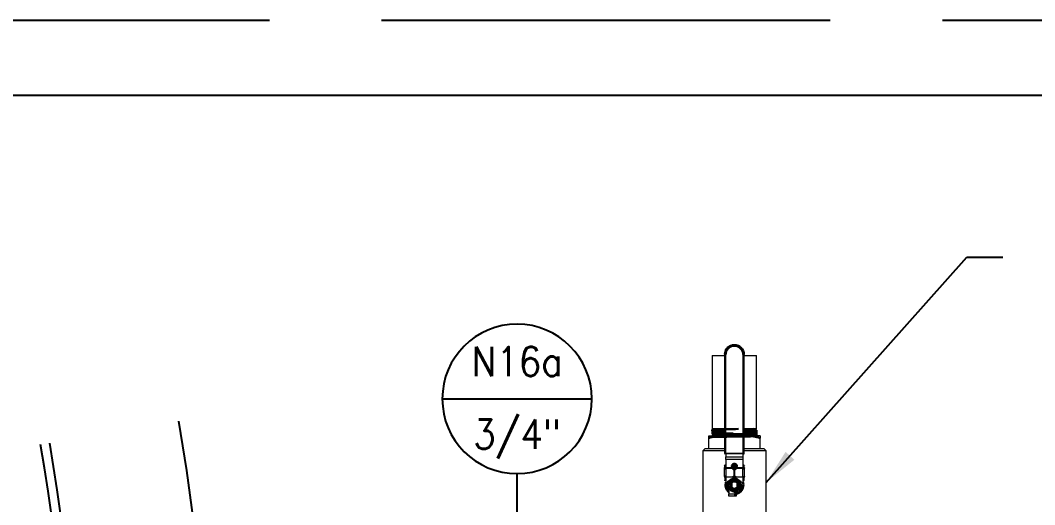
# Model space of a CAD drawing. Extents: x -36 to 1116, y 36 to 900.
# Drawn here: x 86 to 248.8, y 822.2 to 900 of the extents above; entities that cross this region are included whole.
import ezdxf
from ezdxf.enums import TextEntityAlignment as Align

# ---------------------------------------------------------------- set-up
doc = ezdxf.new("R2010")
doc.units = 0
doc.header["$LTSCALE"] = 12
doc.header["$MEASUREMENT"] = 0
doc.linetypes.add('AM_ISO02W050', pattern=[7.5, 6, -1.5])
doc.linetypes.add('CENTER', pattern=[2, 1.25, -0.25, 0.25, -0.25])
doc.layers.get('0').update_dxf_attribs({"linetype": 'CONTINUOUS'})
doc.layers.get('Defpoints').update_dxf_attribs({"linetype": 'CONTINUOUS'})
doc.layers.add('AM_0', color=7, linetype='CONTINUOUS', lineweight=30)
for name, color, linetype in [('CENTER', 6, 'CENTER'), ('DIM', 1, 'CONTINUOUS'), ('SHELL', 40, 'CONTINUOUS')]:
    doc.layers.add(name, color=color, linetype=linetype)
doc.styles.add('ROMANS', font='ROMANS.shx', dxfattribs={"width": 0.85, "height": 5.76})
doc.styles.get("Standard").update_dxf_attribs({"font": 'sanss___.ttf'})
doc.dimstyles.get("Standard").update_dxf_attribs({"dimtxt": 0.18, "dimasz": 0.18, "dimexe": 0.18, "dimexo": 0.0625, "dimgap": 0.09, "dimtad": 0, "dimtih": 1, "dimtoh": 1, "dimdec": 4, "dimzin": 0, "dimdsep": 46, "dimtxsty": 'Standard', "dimcen": 0.09, "dimadec": 0, "dimazin": 0, "dimtfac": 1, "dimtdec": 4, "dimtofl": 0, "dimtmove": 0, "dimatfit": 3, "dimfxl": 1, "dimtolj": 1, "dimtzin": 0, "dimarcsym": 0})

# ---------------------------------------------------------------- blocks, each defined once
blk = doc.blocks.new('Nozzle Callout')
blk.add_line((0.25, 0), (-0.25, 0))
blk.add_circle((0, 0), 0.25)
at = {"style": 'ROMANS', "width": 0.9}
for tag, p in [('NZ-ID', (0, 0.125)), ('NZ-SZ', (0, -0.125))]:
    blk.add_attdef(tag, text='', height=0.0975, dxfattribs=at).set_placement(p, align=Align.MIDDLE)

msp = doc.modelspace()

# ---------------------------------------------------------------- linework, layer by layer
msp.add_line((-24, 888), (1080, 888))
at = {"layer": 'AM_0', "lineweight": 18}
for p, q in [((197.06312, 846.20796), (197.06312, 834.38256)), ((197.06312, 846.20796), (199.09562, 846.20796)), ((199.21562, 846.32646), (199.09562, 846.32646)), ((199.09562, 830.51495), (199.09562, 846.32646)), ((199.21562, 846.32646), (199.21562, 830.51495)), ((202.03562, 846.32646), (202.15562, 846.32646)), ((202.03562, 830.51495), (202.03562, 846.32646)), ((202.15562, 846.32646), (202.15562, 830.51495)), ((202.15562, 846.20796), (204.18812, 846.20796)), ((204.18812, 834.38256), (204.18812, 846.20796)), ((197.06312, 834.38256), (197.08022, 834.31874)), ((199.09562, 834.38256), (197.06312, 834.38256)), ((197.09003, 834.32441), (197.06502, 834.30997)), ((197.0654, 834.30945), (197.06654, 834.27288)), ((197.06728, 834.27237), (197.1003, 834.25329)), ((197.06927, 834.27482), (197.07623, 834.27318)), ((197.14546, 834.09093), (197.07303, 834.0491)), ((197.07351, 834.04892), (197.07466, 834.01189)), ((197.08164, 833.78774), (197.08277, 833.75151)), ((197.08977, 833.52679), (197.09091, 833.49016)), ((197.09765, 834.25371), (197.14183, 834.08883)), ((197.09881, 833.49336), (197.104, 833.49057)), ((197.17865, 833.9514), (197.20427, 833.8558)), ((197.25235, 833.65362), (197.25235, 833.62146)), ((197.71711, 833.67568), (197.88975, 833.67957)), ((199.09562, 834.05897), (198.69396, 834.05365)), ((199.09562, 834.31992), (199.02651, 834.31905)), ((203.73731, 834.38256), (202.15562, 834.38256)), ((202.63567, 834.36329), (202.15562, 834.35687)), ((202.29947, 834.09789), (202.15562, 834.09606)), ((203.53308, 834.37803), (203.72286, 834.38216)), ((203.72286, 834.38216), (203.73731, 834.38256)), ((204.18812, 834.38256), (203.73731, 834.38256)), ((203.99486, 833.4906), (203.99486, 833.52276)), ((204.01655, 833.74223), (204.0317, 833.79878)), ((204.0777, 833.97047), (204.11264, 834.10084)), ((204.10323, 834.09762), (204.17993, 834.14192)), ((204.18214, 834.17958), (204.13333, 834.20777)), ((204.13938, 834.20066), (204.18812, 834.38256)), ((204.15821, 833.88103), (204.14509, 833.87672)), ((204.1644, 833.62063), (204.16555, 833.65743)), ((204.17252, 833.88151), (204.17366, 833.91809)), ((204.17635, 834.14274), (204.18024, 834.14212)), ((204.18065, 834.14261), (204.18178, 834.17899)), ((196.50062, 832.92303), (196.50062, 833.29146)), ((196.50062, 833.29146), (198.56312, 833.29146)), ((196.50062, 831.18346), (196.50062, 832.92303)), ((197.26039, 833.39279), (197.26039, 833.36061)), ((198.56312, 833.29146), (199.09562, 833.29146)), ((202.37349, 833.31643), (202.15562, 833.3136)), ((202.15562, 833.29146), (202.68812, 833.29146)), ((204.75062, 833.29146), (202.68812, 833.29146)), ((204.15629, 833.36002), (204.15743, 833.39664)), ((204.75062, 833.29146), (204.75062, 832.92303)), ((204.75062, 831.18346), (204.75062, 832.92303)), ((195.86248, 831.18346), (195.53702, 830.858)), ((195.53702, 830.858), (195.53702, 820.69753)), ((199.09562, 830.858), (195.53702, 830.858)), ((196.50062, 831.18346), (195.86248, 831.18346)), ((199.09562, 831.18346), (196.50062, 831.18346)), ((199.21562, 830.51495), (199.09562, 830.51495)), ((199.21562, 830.51495), (202.03562, 830.51495)), ((199.21562, 830.39495), (199.21562, 830.51495)), ((202.03562, 830.39495), (199.21562, 830.39495)), ((199.27562, 830.39495), (199.27562, 829.89348)), ((201.97562, 830.39495), (201.97562, 829.89348)), ((202.15562, 830.51495), (202.03562, 830.51495)), ((202.03562, 830.39495), (202.03562, 830.51495)), ((204.75062, 831.18346), (202.15562, 831.18346)), ((205.71422, 830.858), (202.15562, 830.858)), ((205.38876, 831.18346), (204.75062, 831.18346)), ((205.71422, 830.858), (205.38876, 831.18346)), ((205.71422, 820.69753), (205.71422, 830.858)), ((199.27562, 829.89348), (201.97562, 829.89348)), ((199.27562, 829.46922), (199.27562, 829.89348)), ((201.97562, 829.46922), (199.27562, 829.46922)), ((199.27562, 829.46922), (199.27562, 828.18687)), ((201.97562, 829.89348), (201.97562, 829.46922)), ((201.97562, 829.46922), (201.97562, 828.18687)), ((199.03562, 828.40876), (199.03562, 828.18687)), ((199.03562, 826.79891), (199.03562, 828.18687)), ((199.27562, 828.18687), (200.32562, 828.18687)), ((200.32562, 828.01716), (199.27562, 828.01716)), ((199.27562, 828.01716), (199.27562, 826.62921)), ((201.00224, 828.57847), (200.24901, 828.57847)), ((200.32562, 828.01716), (200.32562, 828.18687)), ((200.56562, 828.01716), (200.56562, 827.84746)), ((200.56562, 826.79891), (200.56562, 827.84746)), ((200.68562, 827.84746), (200.68562, 828.01716)), ((200.68562, 826.79891), (200.68562, 827.84746)), ((200.92562, 828.18687), (200.92562, 828.01716)), ((200.92562, 828.18687), (201.97562, 828.18687)), ((201.97562, 828.01716), (200.92562, 828.01716)), ((201.97562, 826.62921), (201.97562, 828.01716)), ((202.21562, 828.18687), (202.21562, 828.40876)), ((202.21562, 828.18687), (202.21562, 826.79891)), ((199.12562, 826.16646), (199.12562, 826.66644)), ((199.12562, 826.16646), (199.15562, 826.16646)), ((199.15562, 826.65194), (199.15562, 826.16646)), ((199.15562, 826.16646), (199.15562, 826.13646)), ((199.15562, 826.16646), (199.27562, 826.16646)), ((199.27562, 826.13646), (199.15562, 826.13646)), ((199.27562, 826.62921), (199.27562, 825.38646)), ((200.32562, 826.62921), (199.27562, 826.62921)), ((199.59362, 825.98228), (200.10962, 826.2802)), ((199.59362, 825.38646), (199.59362, 825.98228)), ((199.59362, 824.79063), (199.59362, 825.38646)), ((200.10962, 826.2802), (200.62562, 826.57811)), ((200.25062, 825.92592), (200.25062, 825.83859)), ((200.25062, 824.93433), (200.25062, 825.83859)), ((200.73827, 826.69285), (200.51297, 826.69285)), ((200.56562, 826.79891), (200.68562, 826.79891)), ((200.62562, 826.57811), (201.14162, 826.2802)), ((201.97562, 826.62921), (200.92562, 826.62921)), ((201.00062, 825.83859), (201.00062, 825.92592)), ((201.00062, 825.83859), (201.00062, 824.93433)), ((201.14162, 826.2802), (201.65762, 825.98228)), ((201.65762, 825.98228), (201.65762, 825.38646)), ((201.65762, 825.38646), (201.65762, 824.79063)), ((201.97562, 826.62921), (201.97562, 825.38646)), ((201.97562, 826.16646), (202.09562, 826.16646)), ((202.09562, 826.13646), (201.97562, 826.13646)), ((202.09562, 826.16646), (202.09562, 826.65194)), ((202.12562, 826.16646), (202.09562, 826.16646)), ((202.09562, 826.13646), (202.09562, 826.16646)), ((202.12562, 826.66644), (202.12562, 826.16646)), ((200.10962, 824.49272), (199.59362, 824.79063)), ((199.72562, 824.38023), (199.72562, 823.94916)), ((199.72562, 823.94916), (200.62562, 823.94916)), ((199.72562, 823.57416), (199.72562, 823.94916)), ((200.62562, 824.19481), (200.10962, 824.49272)), ((200.25062, 824.93433), (200.25062, 824.84699)), ((201.14162, 824.49272), (200.62562, 824.19481)), ((200.62562, 823.94916), (200.62562, 824.03646)), ((200.62562, 823.94916), (200.62562, 823.57416)), ((200.65562, 824.00678), (200.65497, 824.03678)), ((200.65562, 824.00678), (200.65562, 823.67796)), ((200.90045, 823.67796), (200.96589, 824.04906)), ((201.00043, 824.07224), (200.92999, 823.67275)), ((200.96589, 824.04906), (200.95849, 824.07814)), ((201.00062, 824.84699), (201.00062, 824.93433)), ((201.65762, 824.79063), (201.14162, 824.49272)), ((200.62562, 823.57416), (199.72562, 823.57416)), ((200.62562, 823.67796), (200.65562, 823.67796)), ((200.65562, 823.64796), (200.65562, 823.67796)), ((200.65562, 823.67796), (200.90045, 823.67796)), ((200.90045, 823.64796), (200.65562, 823.64796)), ((200.90045, 823.67796), (200.92999, 823.67275)), ((200.90045, 823.64796), (200.90045, 823.67796))]:
    msp.add_line(p, q, dxfattribs=at)
at = {"layer": 'AM_0', "flags": 128}
for points in [[(197.33978, 834.28957), (197.14987, 834.28219), (197.06927, 834.27482)], [(197.07543, 834.01147), (197.16017, 833.96253), (197.18561, 833.94785)], [(197.07907, 834.04977), (197.09437, 834.31513), (197.21811, 834.32196), (197.44351, 834.32913), (197.7517, 834.33597), (198.1515, 834.34312), (198.60943, 834.34999), (199.09562, 834.09558)], [(197.20951, 833.86231), (197.16309, 833.83551), (197.08125, 833.78825)], [(197.13755, 833.75876), (197.08277, 833.75148), (197.08885, 833.75068)], [(197.08365, 833.75061), (197.16839, 833.70167), (197.25235, 833.65318)], [(197.09943, 833.52803), (197.08462, 833.78973), (197.16109, 833.79686), (197.33239, 833.80375), (197.60343, 833.81086), (197.9515, 833.81777), (198.3866, 833.82485), (198.87226, 833.83179), (199.09562, 833.57374)], [(197.08773, 833.78887), (197.12323, 834.05584), (197.27521, 834.063), (197.51672, 834.06986), (197.85469, 834.07699), (198.26081, 834.08388), (198.74672, 834.09098), (199.09562, 833.83466)], [(197.21813, 834.02416), (197.09521, 834.01679), (197.08798, 834.01231)], [(197.25314, 833.62192), (197.17131, 833.57466), (197.08947, 833.5274)], [(197.09168, 833.48975), (197.17642, 833.44082), (197.26039, 833.39233)], [(197.4011, 833.50811), (197.19602, 833.50073), (197.09881, 833.49336)], [(197.57105, 833.77351), (197.30203, 833.76613), (197.13755, 833.75876)], [(197.18264, 833.95247), (197.17863, 833.95327), (197.23639, 833.96152), (197.38736, 833.96951), (197.63579, 833.97779), (197.96131, 833.98575), (198.37291, 833.99405), (198.83677, 834.00199), (199.09562, 834.00607)], [(199.09562, 833.89897), (198.95963, 833.89739), (198.47353, 833.8911), (198.06193, 833.88502), (197.71262, 833.87874), (197.45521, 833.87264), (197.28195, 833.86639), (197.2075, 833.86027), (197.2113, 833.8592)], [(197.77828, 834.03891), (197.44823, 834.03154), (197.21813, 834.02416)], [(197.27121, 833.36105), (197.29928, 833.1049), (197.43145, 833.11227), (197.66435, 833.11964), (197.99017, 833.12701), (198.39914, 833.13439), (198.87799, 833.14176), (199.41202, 833.14913), (199.98418, 833.1565), (200.57665, 833.16387), (201.17073, 833.17125), (201.74771, 833.17862), (202.28957, 833.18599), (202.77904, 833.19336), (203.20103, 833.20074), (203.54188, 833.20811), (203.79129, 833.21548), (203.94093, 833.22285), (203.98659, 833.23023), (203.92629, 833.2376), (203.76245, 833.24497), (203.49968, 833.25234), (203.14672, 833.25971), (202.71423, 833.26709), (202.21616, 833.27446), (201.66787, 833.28183), (201.08681, 833.2892), (200.49114, 833.29658), (199.8996, 833.30395), (199.33087, 833.31132), (198.80268, 833.31869), (198.3319, 833.32606), (197.93299, 833.33344), (197.61893, 833.34081), (197.39915, 833.34818), (197.28106, 833.35555), (197.26786, 833.36293), (197.36054, 833.3703), (197.55564, 833.37767), (197.84757, 833.38504), (198.22668, 833.39241), (198.68148, 833.39979), (199.19732, 833.40716), (199.75827, 833.41453), (200.3465, 833.4219), (200.94361, 833.42928), (201.53083, 833.43665), (202.08959, 833.44402), (202.6025, 833.45139), (203.05315, 833.45877), (203.42772, 833.46614), (203.71399, 833.47351), (203.90343, 833.48088), (203.98954, 833.48825), (203.97014, 833.49563), (203.84529, 833.503), (203.61943, 833.51037), (203.29914, 833.51774), (202.89495, 833.52512), (202.41915, 833.53249), (201.88703, 833.53986), (201.31507, 833.54723), (200.7214, 833.5546), (200.12462, 833.56198), (199.54349, 833.56935), (198.99639, 833.57672), (198.50033, 833.58409), (198.0712, 833.59147), (197.72215, 833.59884), (197.46459, 833.60621), (197.30615, 833.61358), (197.25236, 833.62096), (197.30436, 833.62833), (197.4611, 833.6357), (197.71711, 833.64307), (198.06487, 833.65044), (198.493, 833.65782), (198.98843, 833.66519), (199.09562, 833.40571)], [(198.02048, 834.30431), (197.63316, 834.29703), (197.33978, 834.28957)], [(198.10593, 833.52285), (197.70761, 833.51548), (197.4011, 833.50811)], [(198.38592, 833.78825), (197.93617, 833.78088), (197.57105, 833.77351)], [(197.72757, 833.29146), (197.99884, 833.55759), (198.42688, 833.56457), (198.93057, 833.57159), (199.09562, 833.31291)], [(198.69396, 834.05365), (198.19792, 834.04628), (197.77828, 834.03891)], [(199.02651, 834.31905), (198.48988, 834.31168), (198.02048, 834.30431)], [(199.09562, 833.53719), (198.58354, 833.53022), (198.10593, 833.52285)], [(199.09562, 833.79806), (198.90616, 833.79562), (198.38592, 833.78825)], [(199.09562, 834.35654), (199.13861, 834.35711), (199.69469, 834.364), (200.2936, 834.37111), (200.78102, 834.37683), (201.27487, 834.38256)], [(202.15562, 833.87184), (202.1875, 834.13297), (202.69456, 834.13995), (203.15669, 834.14697), (203.53514, 834.15396), (203.84075, 834.16098), (204.0479, 834.16796), (204.1625, 834.17499), (204.16152, 833.91847)], [(204.06667, 833.97342), (204.07087, 833.97111), (203.98528, 833.96497), (203.80038, 833.95876), (203.56832, 833.95333), (203.26601, 833.94791), (202.91306, 833.94249), (202.50163, 833.93702), (202.15562, 833.93284)], [(202.15562, 833.61103), (202.30954, 833.87383), (202.81652, 833.88085), (203.24809, 833.88784), (203.61662, 833.89486), (203.89121, 833.90184), (204.07971, 833.90887), (204.16632, 833.91583), (204.16052, 833.65758)], [(203.00716, 833.84723), (202.50558, 833.83986), (202.15562, 833.83526)], [(202.15562, 833.74782), (202.31036, 833.75027), (202.77557, 833.75822), (203.19269, 833.76651), (203.52718, 833.77449), (203.78816, 833.78275), (203.95395, 833.79075), (204.02899, 833.79899), (204.02365, 833.80094)], [(204.01209, 833.74343), (204.01611, 833.74275), (203.95731, 833.73669), (203.80072, 833.73038), (203.55049, 833.72413), (203.2024, 833.7176), (202.78772, 833.71135), (202.29357, 833.7048), (202.15562, 833.70317)], [(202.15562, 833.35018), (202.443, 833.61474), (202.92057, 833.62171), (203.34586, 833.62875), (203.6832, 833.63571), (203.94225, 833.64276), (204.10129, 833.6497), (204.16486, 833.65678), (204.15551, 833.3967)], [(202.70195, 833.58183), (202.16331, 833.57446), (202.15562, 833.57436)], [(202.15562, 833.47758), (202.6025, 833.484), (203.05315, 833.49137), (203.42772, 833.49875), (203.71399, 833.50612), (203.90343, 833.51349), (203.98954, 833.52086), (203.98573, 833.52231)], [(203.28536, 834.11263), (202.82699, 834.10526), (202.29947, 834.09789)], [(203.53308, 834.37803), (203.12362, 834.37066), (202.63567, 834.36329)], [(203.56867, 833.59657), (203.17537, 833.5892), (202.70195, 833.58183)], [(203.77241, 833.86197), (203.43392, 833.8546), (203.00716, 833.84723)], [(203.93952, 834.12738), (203.66013, 834.12), (203.28536, 834.11263)], [(204.06828, 833.61132), (203.86946, 833.60394), (203.56867, 833.59657)], [(204.14509, 833.87672), (204.01198, 833.86935), (203.77241, 833.86197)], [(204.18024, 834.14212), (204.11473, 834.13475), (203.93952, 834.12738)], [(203.99409, 833.52231), (204.07882, 833.57125), (204.16356, 833.62018)], [(204.15781, 833.39694), (204.07597, 833.4442), (203.99486, 833.49104)], [(204.1659, 833.6578), (204.08406, 833.70506), (204.011, 833.74725)], [(204.02764, 833.79785), (204.08695, 833.8321), (204.17168, 833.88103)], [(204.1547, 833.62018), (204.15885, 833.61869), (204.06828, 833.61132)], [(204.17409, 833.91869), (204.09225, 833.96595), (204.06843, 833.97971)], [(197.26116, 833.36105), (197.17932, 833.31379), (197.09748, 833.26653)], [(197.27277, 833.39279), (197.29928, 833.13751), (197.43145, 833.14488), (197.66435, 833.15225), (197.99017, 833.15962), (198.39914, 833.16699), (198.87799, 833.17437), (199.09562, 833.43831)], [(199.09562, 833.26474), (199.09086, 833.26542), (198.56312, 833.29146)], [(202.68812, 833.29146), (202.5414, 833.28945), (202.15562, 833.26169)], [(203.3309, 833.33117), (202.88773, 833.3238), (202.37349, 833.31643)], [(203.9509, 833.34592), (203.68904, 833.33854), (203.3309, 833.33117)], [(204.14726, 833.35931), (204.10821, 833.35329), (203.9509, 833.34592)], [(203.98608, 833.26145), (204.07082, 833.31038), (204.15556, 833.35931)], [(200.62562, 828.18687), (200.76054, 828.20279), (200.88083, 828.24882), (200.97347, 828.31998), (201.02841, 828.40855), (201.0397, 828.50493), (201.00613, 828.59869), (200.93132, 828.67966), (200.82338, 828.73906), (200.69401, 828.77047), (200.55723, 828.77047), (200.42787, 828.73906), (200.31993, 828.67966), (200.24512, 828.59869), (200.21154, 828.50493), (200.22284, 828.40855), (200.27778, 828.31998), (200.37042, 828.24882), (200.49071, 828.20279), (200.62562, 828.18687)], [(199.72562, 824.26631), (199.55728, 824.40408), (199.41213, 824.60029), (199.29842, 824.82487), (199.22554, 825.05915), (199.19142, 825.31022), (199.24387, 825.78716), (199.27562, 825.85662)], [(201.97562, 825.87727), (202.03229, 825.68269), (202.06069, 825.44296), (202.04947, 825.19459), (201.91618, 824.74157), (201.64545, 824.35146), (201.46379, 824.19279), (201.25137, 824.06334), (200.98412, 823.97971)]]:
    msp.add_lwpolyline(points, dxfattribs=at)
at = {"layer": 'AM_0'}
msp.add_circle((200.62562, 825.38646), 0.76414, dxfattribs=at)
for centre, radius, start, end in [((200.62562, 846.32646), 1.53, 360, 180), ((200.62562, 846.32646), 1.41, 360, 180), ((198.80939, 798.95439), 35.40636, 89.5367981, 92.7784644), ((199.06567, 798.77622), 35.53347, 89.951703, 93.1639966), ((198.9399, 794.27548), 39.85408, 89.7761304, 92.5791946), ((201.34288, 683.88968), 149.82969, 90.8593966, 91.320615), ((200.28613, -177.35304), 1011.03545, 90.06746632, 90.13580381), ((210.66666, -13.2495), 846.99517, 90.69191227, 90.7827578), ((200.11555, 985.35686), 151.01779, 270.7740218, 271.3687328), ((202.124, 871.04093), 36.99072, 270.0489812, 273.0622942), ((202.53386, 884.07847), 49.71048, 271.1517708, 271.3872192), ((198.61438, 827.04729), 6.24438, 90.4703091, 109.7858489), ((202.59266, 826.79982), 6.49234, 70.5863426, 89.1574994), ((199.21562, 830.51495), 0.12, 180, 270), ((202.03562, 830.51495), 0.12, 270, 360), ((199.24562, 828.36633), 0.21424, 81.950533, 168.5782463), ((199.24562, 828.2293), 0.21424, 191.4217537, 278.049467), ((200.59497, 828.84045), 0.43278, 215.0973771, 274.0610196), ((200.35562, 827.97474), 0.21424, 11.4217537, 98.049467), ((200.35562, 827.80503), 0.21424, 11.4217537, 98.049467), ((200.65627, 828.84045), 0.43278, 265.9389804, 324.9026229), ((200.89562, 827.97474), 0.21424, 81.950533, 168.5782463), ((200.89562, 827.80503), 0.21424, 81.950533, 168.5782463), ((202.00562, 828.36633), 0.21424, 11.4217537, 98.049467), ((202.00562, 828.2293), 0.21424, 261.950533, 348.5782463), ((199.24562, 826.84134), 0.21424, 191.4217537, 278.049467), ((199.15562, 826.16646), 0.03, 180, 270), ((200.62562, 825.38646), 1.35, 180, 228.1896851), ((200.62562, 825.38646), 1.032, 120, 180), ((200.62562, 825.38646), 1.032, 180, 240), ((200.62562, 825.38646), 0.657, 124.8043742, 235.1956258), ((200.62562, 825.38646), 1.032, 60, 120), ((200.62562, 825.38646), 0.657, 55.1956258, 124.8043742), ((200.62562, 825.38646), 0.58741, 50.3276003, 129.6723997), ((200.35562, 826.84134), 0.21424, 261.950533, 348.5782463), ((200.62562, 825.38646), 1.35, 270, 0), ((200.89562, 826.84134), 0.21424, 191.4217537, 278.049467), ((200.62562, 825.38646), 0.657, 304.8043742, 55.1956258), ((200.62562, 825.38646), 1.032, 0, 60), ((200.62562, 825.38646), 1.032, 300, 0), ((202.00562, 826.84134), 0.21424, 261.950533, 348.5782463), ((202.09562, 826.16646), 0.03, 270, 0), ((200.62562, 825.38646), 1.032, 240, 300), ((200.62562, 825.38646), 0.58741, 230.3276003, 309.6723997), ((200.62562, 825.38646), 0.657, 235.1956258, 304.8043742), ((200.64062, 824.35163), 0.34517, 267.5093023, 272.4906977), ((200.62562, 825.38646), 1.38, 271.2456586, 284.2744859), ((200.60462, 824.62503), 0.67989, 302.0974557, 305.6037269), ((201.02998, 824.06703), 0.03, 107.0383466, 170), ((200.65562, 823.67796), 0.03, 180, 270), ((200.90045, 823.67796), 0.03, 270, 350)]:
    msp.add_arc(centre, radius, start, end, dxfattribs=at)
at = {"layer": 'CENTER'}
msp.add_line((165.75062, 771.65871), (165.75062, 827.21585), dxfattribs=at)
at = {"layer": 'Defpoints', "linetype": 'AM_ISO02W050'}
msp.add_line((-36, 900), (1116, 900), dxfattribs=at)
at = {"layer": 'SHELL'}
for points in [[(89.33898, 711.74198, 0.084375269), (89.28708, 831.88081)], [(90.81789, 711.49128, 0.084375269), (90.76577, 832.13278)]]:
    msp.add_lwpolyline(points, format="xyb", dxfattribs=at)
msp.add_arc((-264.11856, 771.65871), 381, 350.3789053, 9.6705987, dxfattribs=at)

# ---------------------------------------------------------------- block references
at = {"layer": 'DIM'}
ref = msp.add_blockref('Nozzle Callout', (165.75062, 839.21585), dxfattribs=dict(at, xscale=-48, yscale=48, zscale=48))
ref.add_attrib('NZ-ID', 'N16a', dxfattribs={"layer": '0', "height": 4.68, "style": 'ROMANS', "width": 0.9}).set_placement((165.75062, 845.21585), align=Align.MIDDLE)
ref.add_attrib('NZ-SZ', '3/4"', dxfattribs={"layer": '0', "height": 4.68, "style": 'ROMANS', "width": 0.9}).set_placement((165.75062, 833.21585), align=Align.MIDDLE)

# ---------------------------------------------------------------- leaders
at = {"layer": 'DIM', "annotation_type": 0, "has_hookline": 1, "hookline_direction": 0}
for points, text_width in [([(205.71422, 825.77776), (237.94634, 861.98425), (243.70634, 861.98425)], 46.62857), ([(227.53187, 815.06496), (268.14935, 825.01604)], 56.65371)]:
    msp.add_leader(points, dimstyle='Standard', override={"dimscale": 48, "dimtxt": 5.76, "dimasz": 0.12, "dimexe": 0.0625, "dimexo": 0.125, "dimgap": 0.1, "dimlfac": 0.333333, "dimzin": 3, "dimlunit": 4, "dimpost": '\\X', "dimtxsty": 'ROMANS', "dimcen": 0}, dxfattribs=dict(at, text_width=text_width))

doc.saveas('drawing.dxf')
